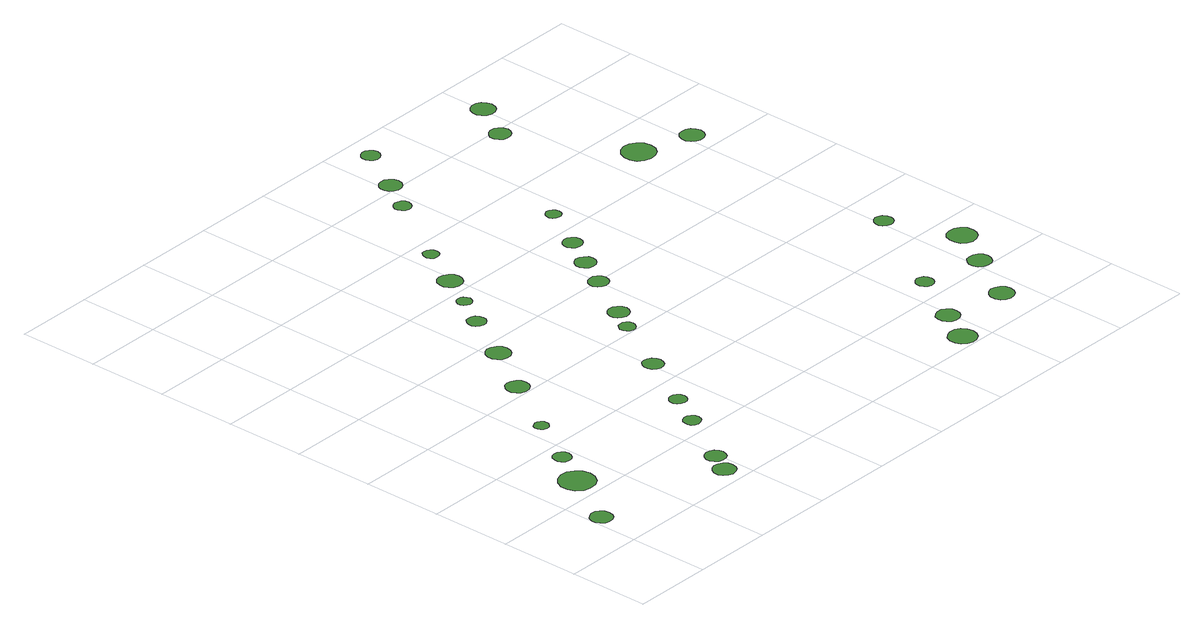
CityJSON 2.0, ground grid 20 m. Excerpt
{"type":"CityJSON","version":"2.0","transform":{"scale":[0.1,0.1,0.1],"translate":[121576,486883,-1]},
"CityObjects":{
"tree1":{"type":"SolitaryVegetationObject","attributes":{"function":"something"},"geometry":[{"type":"MultiSurface","lod":"1","boundaries":[[[0,1,2,3,4,5,6,7,8,9,10,11,12,13,14]]]}]},
"tree2":{"type":"SolitaryVegetationObject","attributes":{"function":"something"},"geometry":[{"type":"MultiSurface","lod":"1","boundaries":[[[15,16,17,18,19,20,21,22,23,24,25,26,27,28,29]]]}]},
"tree3":{"type":"SolitaryVegetationObject","attributes":{"function":"something"},"geometry":[{"type":"MultiSurface","lod":"1","boundaries":[[[30,31,32,33,34,35,36,37,38,39,40,41,42,43,44]]]}]},
"tree4":{"type":"SolitaryVegetationObject","attributes":{"function":"something"},"geometry":[{"type":"MultiSurface","lod":"1","boundaries":[[[45,46,47,48,49,50,51,52,53,54,55,56,57,58,59]]]}]},
"tree5":{"type":"SolitaryVegetationObject","attributes":{"function":"something"},"geometry":[{"type":"MultiSurface","lod":"1","boundaries":[[[60,61,62,63,64,65,66,67,68,69,70,71,72,73,74]]]}]},
"tree6":{"type":"SolitaryVegetationObject","attributes":{"function":"something"},"geometry":[{"type":"MultiSurface","lod":"1","boundaries":[[[75,76,77,78,79,80,81,82,83,84,85,86,87,88,89]]]}]},
"tree7":{"type":"SolitaryVegetationObject","attributes":{"function":"something"},"geometry":[{"type":"MultiSurface","lod":"1","boundaries":[[[90,91,92,93,94,95,96,97,98,99,100,101,102,103,104]]]}]},
"tree8":{"type":"SolitaryVegetationObject","attributes":{"function":"something"},"geometry":[{"type":"MultiSurface","lod":"1","boundaries":[[[105,106,107,108,109,110,111,112,113,114,115,116,117,118,119]]]}]},
"tree9":{"type":"SolitaryVegetationObject","attributes":{"function":"something"},"geometry":[{"type":"MultiSurface","lod":"1","boundaries":[[[120,121,122,123,124,125,126,127,128,129,130,131,132,133,134]]]}]},
"tree10":{"type":"SolitaryVegetationObject","attributes":{"function":"something"},"geometry":[{"type":"MultiSurface","lod":"1","boundaries":[[[135,136,137,138,139,140,141,142,143,144,145,146,147,148,149]]]}]},
"tree11":{"type":"SolitaryVegetationObject","attributes":{"function":"something"},"geometry":[{"type":"MultiSurface","lod":"1","boundaries":[[[150,151,152,153,154,155,156,157,158,159,160,161,162,163,164]]]}]},
"tree12":{"type":"SolitaryVegetationObject","attributes":{"function":"something"},"geometry":[{"type":"MultiSurface","lod":"1","boundaries":[[[165,166,167,168,169,170,171,172,173,174,175,176,177,178,179]]]}]},
"tree13":{"type":"SolitaryVegetationObject","attributes":{"function":"something"},"geometry":[{"type":"MultiSurface","lod":"1","boundaries":[[[180,181,182,183,184,185,186,187,188,189,190,191,192,193,194]]]}]},
"tree14":{"type":"SolitaryVegetationObject","attributes":{"function":"something"},"geometry":[{"type":"MultiSurface","lod":"1","boundaries":[[[195,196,197,198,199,200,201,202,203,204,205,206,207,208,209]]]}]},
"tree15":{"type":"SolitaryVegetationObject","attributes":{"function":"something"},"geometry":[{"type":"MultiSurface","lod":"1","boundaries":[[[210,211,212,213,214,215,216,217,218,219,220,221,222,223,224]]]}]},
"tree16":{"type":"SolitaryVegetationObject","attributes":{"function":"something"},"geometry":[{"type":"MultiSurface","lod":"1","boundaries":[[[225,226,227,228,229,230,231,232,233,234,235,236,237,238,239]]]}]},
"tree17":{"type":"SolitaryVegetationObject","attributes":{"function":"something"},"geometry":[{"type":"MultiSurface","lod":"1","boundaries":[[[240,241,242,243,244,245,246,247,248,249,250,251,252,253,254]]]}]},
"tree18":{"type":"SolitaryVegetationObject","attributes":{"function":"something"},"geometry":[{"type":"MultiSurface","lod":"1","boundaries":[[[255,256,257,258,259,260,261,262,263,264,265,266,267,268,269]]]}]},
"tree19":{"type":"SolitaryVegetationObject","attributes":{"function":"something"},"geometry":[{"type":"MultiSurface","lod":"1","boundaries":[[[270,271,272,273,274,275,276,277,278,279,280,281,282,283,284]]]}]},
"tree20":{"type":"SolitaryVegetationObject","attributes":{"function":"something"},"geometry":[{"type":"MultiSurface","lod":"1","boundaries":[[[285,286,287,288,289,290,291,292,293,294,295,296,297,298,299]]]}]},
"tree21":{"type":"SolitaryVegetationObject","attributes":{"function":"something"},"geometry":[{"type":"MultiSurface","lod":"1","boundaries":[[[300,301,302,303,304,305,306,307,308,309,310,311,312,313,314]]]}]},
"tree22":{"type":"SolitaryVegetationObject","attributes":{"function":"something"},"geometry":[{"type":"MultiSurface","lod":"1","boundaries":[[[315,316,317,318,319,320,321,322,323,324,325,326,327,328,329]]]}]},
"tree23":{"type":"SolitaryVegetationObject","attributes":{"function":"something"},"geometry":[{"type":"MultiSurface","lod":"1","boundaries":[[[330,331,332,333,334,335,336,337,338,339,340,341,342,343,344]]]}]},
"tree24":{"type":"SolitaryVegetationObject","attributes":{"function":"something"},"geometry":[{"type":"MultiSurface","lod":"1","boundaries":[[[345,346,347,348,349,350,351,352,353,354,355,356,357,358,359]]]}]},
"tree25":{"type":"SolitaryVegetationObject","attributes":{"function":"something"},"geometry":[{"type":"MultiSurface","lod":"1","boundaries":[[[360,361,362,363,364,365,366,367,368,369,370,371,372,373,374]]]}]},
"tree26":{"type":"SolitaryVegetationObject","attributes":{"function":"something"},"geometry":[{"type":"MultiSurface","lod":"1","boundaries":[[[375,376,377,378,379,380,381,382,383,384,385,386,387,388,389]]]}]},
"tree27":{"type":"SolitaryVegetationObject","attributes":{"function":"something"},"geometry":[{"type":"MultiSurface","lod":"1","boundaries":[[[390,391,392,393,394,395,396,397,398,399,400,401,402,403,404]]]}]},
"tree28":{"type":"SolitaryVegetationObject","attributes":{"function":"something"},"geometry":[{"type":"MultiSurface","lod":"1","boundaries":[[[405,406,407,408,409,410,411,412,413,414,415,416,417,418,419]]]}]},
"tree29":{"type":"SolitaryVegetationObject","attributes":{"function":"something"},"geometry":[{"type":"MultiSurface","lod":"1","boundaries":[[[420,421,422,423,424,425,426,427,428,429,430,431,432,433,434]]]}]},
"tree30":{"type":"SolitaryVegetationObject","attributes":{"function":"something"},"geometry":[{"type":"MultiSurface","lod":"1","boundaries":[[[435,436,437,438,439,440,441,442,443,444,445,446,447,448,449]]]}]},
"tree31":{"type":"SolitaryVegetationObject","attributes":{"function":"something"},"geometry":[{"type":"MultiSurface","lod":"1","boundaries":[[[450,451,452,453,454,455,456,457,458,459,460,461,462,463,464]]]}]},
"tree32":{"type":"SolitaryVegetationObject","attributes":{"function":"something"},"geometry":[{"type":"MultiSurface","lod":"1","boundaries":[[[465,466,467,468,469,470,471,472,473,474,475,476,477,478,479]]]}]},
"tree33":{"type":"SolitaryVegetationObject","attributes":{"function":"something"},"geometry":[{"type":"MultiSurface","lod":"1","boundaries":[[[480,481,482,483,484,485,486,487,488,489,490,491,492,493,494]]]}]},
"tree34":{"type":"SolitaryVegetationObject","attributes":{"function":"something"},"geometry":[{"type":"MultiSurface","lod":"1","boundaries":[[[495,496,497,498,499,500,501,502,503,504,505,506,507,508,509]]]}]},
"tree35":{"type":"SolitaryVegetationObject","attributes":{"function":"something"},"geometry":[{"type":"MultiSurface","lod":"1","boundaries":[[[510,511,512,513,514,515,516,517,518,519,520,521,522,523,524]]]}]}
},
"vertices":[
[56,119,10],[54,130,10],[47,139,10],[38,145,10],[26,146,10],[16,142,10],[7,135,10],[2,124,10],[2,113,10],[7,103,10],[16,95,10],[26,92,10],[38,93,10],[47,98,10],[54,108,10],
[158,263,10],[154,281,10],[143,296,10],[128,305,10],[109,307,10],[92,301,10],[78,289,10],[71,272,10],[71,253,10],[78,237,10],[92,224,10],[109,219,10],[128,221,10],[143,230,10],[154,245,10],
[193,356,10],[191,365,10],[186,372,10],[178,377,10],[169,378,10],[160,375,10],[153,369,10],[150,360,10],[150,351,10],[153,343,10],[160,337,10],[169,334,10],[178,335,10],[186,340,10],[191,347,10],
[392,52,10],[390,63,10],[383,72,10],[373,78,10],[361,79,10],[351,76,10],[342,68,10],[337,58,10],[337,46,10],[342,36,10],[351,28,10],[361,24,10],[373,26,10],[383,31,10],[390,41,10],
[263,481,10],[262,488,10],[257,494,10],[251,498,10],[244,499,10],[236,496,10],[231,492,10],[228,485,10],[228,477,10],[231,471,10],[236,466,10],[244,463,10],[251,464,10],[257,468,10],[262,474,10],
[421,105,10],[419,115,10],[413,124,10],[403,129,10],[393,130,10],[383,127,10],[375,120,10],[370,110,10],[370,100,10],[375,90,10],[383,83,10],[393,80,10],[403,81,10],[413,86,10],[419,95,10],
[366,632,10],[364,643,10],[357,652,10],[347,658,10],[336,660,10],[324,656,10],[316,648,10],[311,638,10],[311,626,10],[316,615,10],[324,608,10],[336,604,10],[347,605,10],[357,611,10],[364,620,10],
[501,246,10],[499,254,10],[494,261,10],[486,266,10],[477,267,10],[469,264,10],[462,258,10],[459,250,10],[459,241,10],[462,233,10],[469,228,10],[477,225,10],[486,226,10],[494,230,10],[499,237,10],
[550,330,10],[548,339,10],[543,346,10],[536,350,10],[527,351,10],[519,348,10],[512,342,10],[508,334,10],[508,326,10],[512,318,10],[519,312,10],[527,309,10],[536,310,10],[543,314,10],[548,321,10],
[452,760,10],[449,772,10],[442,782,10],[431,788,10],[419,790,10],[408,786,10],[399,778,10],[394,766,10],[394,754,10],[399,743,10],[408,735,10],[419,731,10],[431,732,10],[442,738,10],[449,748,10],
[636,473,10],[633,483,10],[627,492,10],[618,497,10],[608,498,10],[598,495,10],[590,488,10],[586,478,10],[586,468,10],[590,458,10],[598,451,10],[608,448,10],[618,449,10],[627,454,10],[633,463,10],
[519,888,10],[517,897,10],[511,905,10],[503,910,10],[494,910,10],[485,908,10],[478,901,10],[474,892,10],[474,883,10],[478,874,10],[485,868,10],[494,865,10],[503,866,10],[511,871,10],[517,878,10],
[563,965,10],[561,973,10],[557,979,10],[551,982,10],[543,983,10],[536,981,10],[530,976,10],[527,969,10],[527,962,10],[530,955,10],[536,950,10],[543,947,10],[551,948,10],[557,952,10],[561,958,10],
[716,623,10],[714,631,10],[709,637,10],[702,642,10],[694,642,10],[686,640,10],[680,634,10],[676,627,10],[676,618,10],[680,611,10],[686,605,10],[694,603,10],[702,604,10],[709,608,10],[714,615,10],
[621,1047,10],[618,1059,10],[611,1069,10],[600,1075,10],[588,1077,10],[576,1073,10],[567,1065,10],[562,1053,10],[562,1041,10],[567,1030,10],[576,1022,10],[588,1018,10],[600,1019,10],[611,1025,10],[618,1035,10],
[757,678,10],[754,688,10],[748,697,10],[739,702,10],[728,704,10],[718,700,10],[710,693,10],[706,683,10],[706,673,10],[710,663,10],[718,656,10],[728,652,10],[739,654,10],[748,659,10],[754,668,10],
[672,1156,10],[670,1164,10],[665,1170,10],[659,1174,10],[651,1175,10],[643,1173,10],[637,1167,10],[634,1160,10],[634,1152,10],[637,1145,10],[643,1139,10],[651,1137,10],[659,1138,10],[665,1142,10],[670,1148,10],
[828,800,10],[826,810,10],[820,818,10],[811,823,10],[801,824,10],[791,821,10],[783,814,10],[779,805,10],[779,795,10],[783,785,10],[791,779,10],[801,775,10],[811,777,10],[820,782,10],[826,790,10],
[873,876,10],[871,887,10],[864,895,10],[855,900,10],[845,902,10],[835,898,10],[827,891,10],[823,882,10],[823,871,10],[827,862,10],[835,854,10],[845,851,10],[855,852,10],[864,858,10],[871,866,10],
[1181,39,10],[1178,53,10],[1170,64,10],[1157,71,10],[1143,73,10],[1130,68,10],[1119,59,10],[1114,46,10],[1114,32,10],[1119,19,10],[1130,9,10],[1143,5,10],[1157,6,10],[1170,13,10],[1178,25,10],
[792,1342,10],[790,1351,10],[785,1358,10],[777,1362,10],[769,1363,10],[760,1360,10],[754,1354,10],[750,1346,10],[750,1338,10],[754,1330,10],[760,1324,10],[769,1321,10],[777,1322,10],[785,1326,10],[790,1333,10],
[918,954,10],[916,963,10],[910,972,10],[901,976,10],[892,977,10],[882,974,10],[875,968,10],[871,959,10],[871,949,10],[875,940,10],[882,934,10],[892,931,10],[901,932,10],[910,937,10],[916,944,10],
[1223,123,10],[1221,134,10],[1214,144,10],[1204,150,10],[1192,151,10],[1181,147,10],[1172,140,10],[1168,129,10],[1168,117,10],[1172,107,10],[1181,99,10],[1192,95,10],[1204,96,10],[1214,102,10],[1221,112,10],
[848,1421,10],[846,1432,10],[839,1441,10],[829,1446,10],[818,1447,10],[808,1444,10],[799,1436,10],[795,1426,10],[795,1415,10],[799,1405,10],[808,1398,10],[818,1394,10],[829,1395,10],[839,1401,10],[846,1410,10],
[980,1068,10],[978,1076,10],[974,1082,10],[967,1086,10],[959,1087,10],[952,1084,10],[946,1079,10],[943,1072,10],[943,1064,10],[946,1057,10],[952,1052,10],[959,1050,10],[967,1050,10],[974,1054,10],[978,1060,10],
[1295,258,10],[1293,267,10],[1288,275,10],[1280,279,10],[1271,280,10],[1262,277,10],[1255,271,10],[1251,263,10],[1251,254,10],[1255,245,10],[1262,239,10],[1271,236,10],[1280,237,10],[1288,242,10],[1293,249,10],
[914,1539,10],[912,1548,10],[906,1556,10],[898,1561,10],[889,1562,10],[880,1559,10],[873,1552,10],[869,1544,10],[869,1535,10],[873,1526,10],[880,1520,10],[889,1517,10],[898,1518,10],[906,1523,10],[912,1530,10],
[1376,98,10],[1373,110,10],[1366,119,10],[1355,125,10],[1343,127,10],[1331,123,10],[1322,115,10],[1317,104,10],[1317,91,10],[1322,80,10],[1331,72,10],[1343,68,10],[1355,70,10],[1366,76,10],[1373,85,10],
[1450,228,10],[1448,240,10],[1441,249,10],[1431,255,10],[1419,256,10],[1408,253,10],[1399,245,10],[1394,234,10],[1394,222,10],[1399,212,10],[1408,204,10],[1419,200,10],[1431,201,10],[1441,207,10],[1448,217,10],
[1438,501,10],[1436,510,10],[1430,518,10],[1422,523,10],[1413,524,10],[1404,521,10],[1397,514,10],[1393,506,10],[1393,496,10],[1397,488,10],[1404,481,10],[1413,478,10],[1422,479,10],[1430,484,10],[1436,492,10],
[1176,1387,10],[1174,1398,10],[1167,1407,10],[1158,1412,10],[1147,1413,10],[1137,1410,10],[1129,1402,10],[1124,1393,10],[1124,1382,10],[1129,1372,10],[1137,1365,10],[1147,1362,10],[1158,1363,10],[1167,1368,10],[1174,1377,10],
[1515,329,10],[1512,343,10],[1503,355,10],[1491,362,10],[1476,364,10],[1462,360,10],[1451,350,10],[1446,336,10],[1446,322,10],[1451,309,10],[1462,299,10],[1476,294,10],[1491,296,10],[1503,303,10],[1512,315,10],
[1329,1105,10],[1326,1121,10],[1316,1135,10],[1301,1143,10],[1285,1145,10],[1269,1140,10],[1256,1128,10],[1250,1113,10],[1250,1097,10],[1256,1081,10],[1269,1070,10],[1285,1065,10],[1301,1067,10],[1316,1075,10],[1326,1088,10],
[1235,1486,10],[1233,1498,10],[1226,1508,10],[1215,1513,10],[1203,1515,10],[1192,1511,10],[1183,1503,10],[1178,1492,10],[1178,1480,10],[1183,1469,10],[1192,1461,10],[1203,1457,10],[1215,1458,10],[1226,1464,10],[1233,1474,10],
[1451,1065,10],[1448,1077,10],[1441,1086,10],[1431,1092,10],[1419,1093,10],[1408,1090,10],[1399,1082,10],[1394,1071,10],[1394,1059,10],[1399,1048,10],[1408,1040,10],[1419,1037,10],[1431,1038,10],[1441,1044,10],[1448,1053,10]
]}
